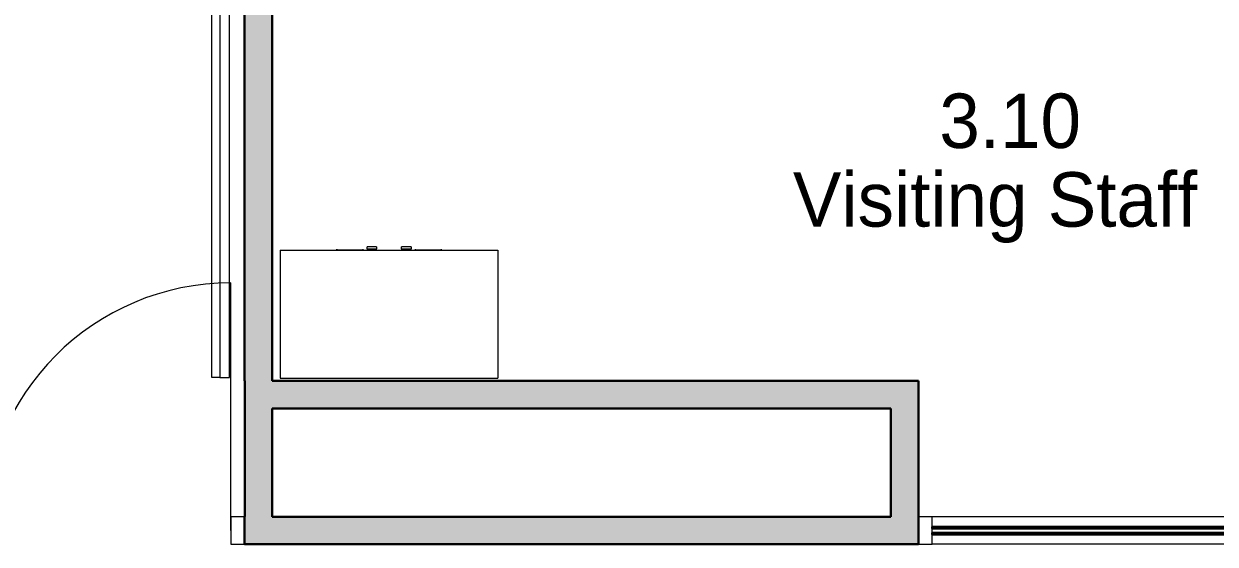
# Model space of a CAD drawing. Header units: millimetres. Extents: x 155927 to 317870, y -36033 to 97293.
# Drawn here: x 215713 to 220091, y 15108 to 17020 of the extents above; entities that cross this region are included whole.
import ezdxf

# ---------------------------------------------------------------- set-up
doc = ezdxf.new("R2010")
doc.units = ezdxf.units.MM
doc.header["$MEASUREMENT"] = 0
for name, color, linetype, lineweight in [('A-AREA-IDEN', 7, 'CONTINUOUS', 9), ('A-DOOR', 4, 'CONTINUOUS', 9), ('A-GLAZ-CURT', 7, 'CONTINUOUS', 9), ('A-GLAZ-CWMG', 7, 'CONTINUOUS', 9), ('A-WALL-PATT', 7, 'CONTINUOUS', 9), ('I-FURN', 8, 'CONTINUOUS', 9), ('I-WALL', 7, 'CONTINUOUS', 9)]:
    doc.layers.add(name, color=color, linetype=linetype, lineweight=lineweight)
doc.styles.add('Century Gothic', font='GOTHIC.TTF', dxfattribs={"height": 200})

msp = doc.modelspace()

# ---------------------------------------------------------------- hatches: boundary and pattern name
at = {"layer": 'A-GLAZ-CURT'}
h = msp.add_hatch(color=256, dxfattribs=at)
h.paths.add_polyline_path([(219900.8, 15143.6), (219900.8, 15149.6), (219050.8, 15149.6), (219050.8, 15143.6)], flags=0)
h.paths.add_polyline_path([(219900.8, 15165.6), (219900.8, 15171.6), (219050.8, 15171.6), (219050.8, 15165.6)], flags=0)
h = msp.add_hatch(color=256, dxfattribs=at)
h.paths.add_polyline_path([(220227.7, 15143.6), (220528.8, 15143.6), (220528.8, 15149.6), (219900.8, 15149.6), (219900.8, 15143.6)], flags=0)
h.paths.add_polyline_path([(220528.8, 15165.6), (220528.8, 15171.6), (219900.8, 15171.6), (219900.8, 15165.6), (220227.7, 15165.6)], flags=0)
at = {"layer": 'A-WALL-PATT'}
for points in [[(216524.8, 15707.6), (216625.8, 15707.6), (216625.8, 20077.6), (216523.8, 20077.6), (216523.8, 15707.6)], [(218899.8, 15606.6), (219000.8, 15606.6), (219000.8, 15707.6), (216524.8, 15707.6), (216524.8, 15606.6), (217821.9, 15606.6)], [(216524.8, 15107.6), (216625.8, 15107.6), (216625.8, 15606.6), (216524.8, 15606.6), (216524.8, 15209.6)], [(219000.8, 15208.6), (219000.8, 15606.6), (218899.8, 15606.6), (218899.8, 15208.6)], [(219000.8, 15107.6), (219000.8, 15208.6), (216625.8, 15208.6), (216625.8, 15107.6), (217821.9, 15107.6)]]:
    msp.add_hatch(color=256, dxfattribs=at).paths.add_polyline_path(points, flags=0)

# ---------------------------------------------------------------- linework, layer by layer
at = {"layer": 'A-DOOR', "lineweight": 20}
msp.add_line((216473.8, 15157.6), (216473.8, 16067.6), dxfattribs=at)
at = {"layer": 'A-DOOR'}
msp.add_arc((216473.8, 15157.6), 910, 90, 180, dxfattribs=at)
at = {"layer": 'A-GLAZ-CURT', "lineweight": 30}
for p, q in [((219900.8, 15171.6), (219050.8, 15171.6)), ((219050.8, 15171.6), (219050.8, 15165.6)), ((219050.8, 15165.6), (219900.8, 15165.6)), ((219900.8, 15149.6), (219050.8, 15149.6)), ((219050.8, 15149.6), (219050.8, 15143.6)), ((219900.8, 15165.6), (219900.8, 15171.6)), ((220528.8, 15171.6), (219900.8, 15171.6)), ((219900.8, 15171.6), (219900.8, 15165.6)), ((219900.8, 15165.6), (220528.8, 15165.6)), ((219900.8, 15143.6), (219900.8, 15149.6)), ((220528.8, 15149.6), (219900.8, 15149.6)), ((219900.8, 15149.6), (219900.8, 15143.6)), ((219050.8, 15143.6), (219900.8, 15143.6)), ((219900.8, 15143.6), (220528.8, 15143.6))]:
    msp.add_line(p, q, dxfattribs=at)
at = {"layer": 'A-GLAZ-CWMG', "lineweight": 20, "extrusion": (0, 0, -1)}
for p, q in [((216523.8, 15207.6), (216473.8, 15207.6)), ((216473.8, 15207.6), (216473.8, 15107.6)), ((216523.8, 15107.6), (216523.8, 15207.6)), ((216473.8, 15107.6), (216523.8, 15107.6))]:
    msp.add_line(p, q, dxfattribs=at)
at = {"layer": 'A-GLAZ-CWMG', "lineweight": 20}
for p, q in [((219050.8, 15207.6), (219000.8, 15207.6)), ((219000.8, 15207.6), (219000.8, 15107.6)), ((219050.8, 15107.6), (219050.8, 15207.6)), ((219000.8, 15107.6), (219050.8, 15107.6))]:
    msp.add_line(p, q, dxfattribs=at)
at = {"layer": 'A-GLAZ-CWMG'}
for p, q in [((219900.8, 15207.6), (219050.8, 15207.6)), ((220528.8, 15207.6), (219900.8, 15207.6)), ((219900.8, 15107.6), (219050.8, 15107.6)), ((220528.8, 15107.6), (219900.8, 15107.6))]:
    msp.add_line(p, q, dxfattribs=at)
at = {"layer": 'I-FURN'}
for p, q in [((216403.8, 15720.2), (216403.8, 18120.2)), ((216433.8, 18120.2), (216433.8, 15720.2)), ((216433.8, 18120.2), (216433.8, 15720.2)), ((216468.8, 15720.2), (216468.8, 18120.2)), ((217009.6, 16200.6), (216974.6, 16200.6)), ((216974.6, 16200.1), (216974.6, 16200.6)), ((217009.6, 16200.6), (216974.6, 16200.6)), ((216974.6, 16192.6), (216974.6, 16200.1)), ((217009.6, 16200.6), (217009.6, 16200.1)), ((217009.6, 16200.1), (217009.6, 16192.6)), ((217136.6, 16200.6), (217101.6, 16200.6)), ((217101.6, 16200.1), (217101.6, 16200.6)), ((217136.6, 16200.6), (217101.6, 16200.6)), ((217101.6, 16192.6), (217101.6, 16200.1)), ((217136.6, 16200.6), (217136.6, 16200.1)), ((217136.6, 16200.1), (217136.6, 16192.6)), ((216655.6, 16187.6), (217455.6, 16187.6)), ((216655.6, 16187.6), (216655.6, 15717.6)), ((216861.6, 16189.1), (216861.6, 16187.6)), ((216865.6, 16189.1), (216861.6, 16189.1)), ((216861.6, 16189.1), (216869.6, 16189.1)), ((216861.6, 16189.1), (216861.6, 16187.6)), ((216865.6, 16189.1), (216861.6, 16189.1)), ((216861.6, 16189.1), (216865.6, 16189.1)), ((216861.6, 16189.1), (216861.6, 16187.6)), ((216865.6, 16189.1), (216861.6, 16189.1)), ((216861.6, 16189.1), (216865.6, 16189.1)), ((216869.6, 16189.1), (216953.6, 16189.1)), ((216953.6, 16189.1), (216961.6, 16189.1)), ((216961.6, 16189.1), (216957.6, 16189.1)), ((216957.6, 16189.1), (216961.6, 16189.1)), ((216961.6, 16189.1), (216957.6, 16189.1)), ((216957.6, 16189.1), (216961.6, 16189.1)), ((216961.6, 16189.1), (216957.6, 16189.1)), ((216961.6, 16187.6), (216961.6, 16189.1)), ((216961.6, 16187.6), (216961.6, 16189.1)), ((216961.6, 16187.6), (216961.6, 16189.1)), ((216974.6, 16192.6), (216974.6, 16187.6)), ((216974.6, 16192.6), (217009.6, 16192.6)), ((216974.6, 16192.6), (216974.6, 16187.6)), ((216974.6, 16189.1), (216974.6, 16187.6)), ((216975, 16189.1), (216974.6, 16189.1)), ((216974.6, 16189.1), (216975, 16189.1)), ((217009.6, 16187.6), (217009.6, 16192.6)), ((217009.6, 16187.6), (217009.6, 16192.6)), ((217101.6, 16192.6), (217101.6, 16187.6)), ((217101.6, 16192.6), (217136.6, 16192.6)), ((217101.6, 16192.6), (217101.6, 16187.6)), ((217136.2, 16189.1), (217136.6, 16189.1)), ((217136.6, 16189.1), (217136.2, 16189.1)), ((217136.6, 16187.6), (217136.6, 16192.6)), ((217136.6, 16187.6), (217136.6, 16192.6)), ((217136.6, 16187.6), (217136.6, 16189.1)), ((217149.6, 16189.1), (217149.6, 16187.6)), ((217153.6, 16189.1), (217149.6, 16189.1)), ((217149.6, 16189.1), (217157.6, 16189.1)), ((217149.6, 16189.1), (217149.6, 16187.6)), ((217153.6, 16189.1), (217149.6, 16189.1)), ((217149.6, 16189.1), (217153.6, 16189.1)), ((217149.6, 16189.1), (217149.6, 16187.6)), ((217153.6, 16189.1), (217149.6, 16189.1)), ((217149.6, 16189.1), (217153.6, 16189.1)), ((217157.6, 16189.1), (217241.6, 16189.1)), ((217241.6, 16189.1), (217249.6, 16189.1)), ((217249.6, 16189.1), (217245.6, 16189.1)), ((217245.6, 16189.1), (217249.6, 16189.1)), ((217249.6, 16189.1), (217245.6, 16189.1)), ((217245.6, 16189.1), (217249.6, 16189.1)), ((217249.6, 16189.1), (217245.6, 16189.1)), ((217249.6, 16187.6), (217249.6, 16189.1)), ((217249.6, 16187.6), (217249.6, 16189.1)), ((217249.6, 16187.6), (217249.6, 16189.1)), ((217455.6, 16187.6), (217455.6, 15717.6)), ((216433.8, 15720.2), (216403.8, 15720.2)), ((216433.8, 15720.2), (216468.8, 15720.2)), ((216655.6, 15717.6), (217455.6, 15717.6))]:
    msp.add_line(p, q, dxfattribs=at)
at = {"layer": 'I-WALL', "lineweight": 30}
for p, q in [((216523.8, 20077.6), (216523.8, 15707.6)), ((216625.8, 15707.6), (216625.8, 20077.6)), ((216523.8, 15707.6), (216524.8, 15707.6)), ((216524.8, 15707.6), (216524.8, 15606.6)), ((219000.8, 15707.6), (216625.8, 15707.6)), ((219000.8, 15606.6), (219000.8, 15707.6)), ((216524.8, 15606.6), (216524.8, 15209.6)), ((216625.8, 15606.6), (218899.8, 15606.6)), ((216625.8, 15208.6), (216625.8, 15606.6)), ((218899.8, 15606.6), (218899.8, 15208.6)), ((219000.8, 15208.6), (219000.8, 15606.6)), ((216524.8, 15209.6), (216523.8, 15209.6)), ((216523.8, 15209.6), (216523.8, 15107.6)), ((218899.8, 15208.6), (216625.8, 15208.6)), ((219000.8, 15107.6), (219000.8, 15208.6)), ((216523.8, 15107.6), (216524.8, 15107.6)), ((216524.8, 15107.6), (216625.8, 15107.6)), ((216625.8, 15107.6), (219000.8, 15107.6))]:
    msp.add_line(p, q, dxfattribs=at)

# ---------------------------------------------------------------- texts
at = {"layer": 'A-AREA-IDEN', "style": 'Century Gothic'}
for s, p in [('3.10', (219077.7, 16563.6)), ('Visiting Staff', (218539.4, 16274.6))]:
    msp.add_text(s, height=200, dxfattribs=at).set_placement(p)

doc.saveas('drawing.dxf')
